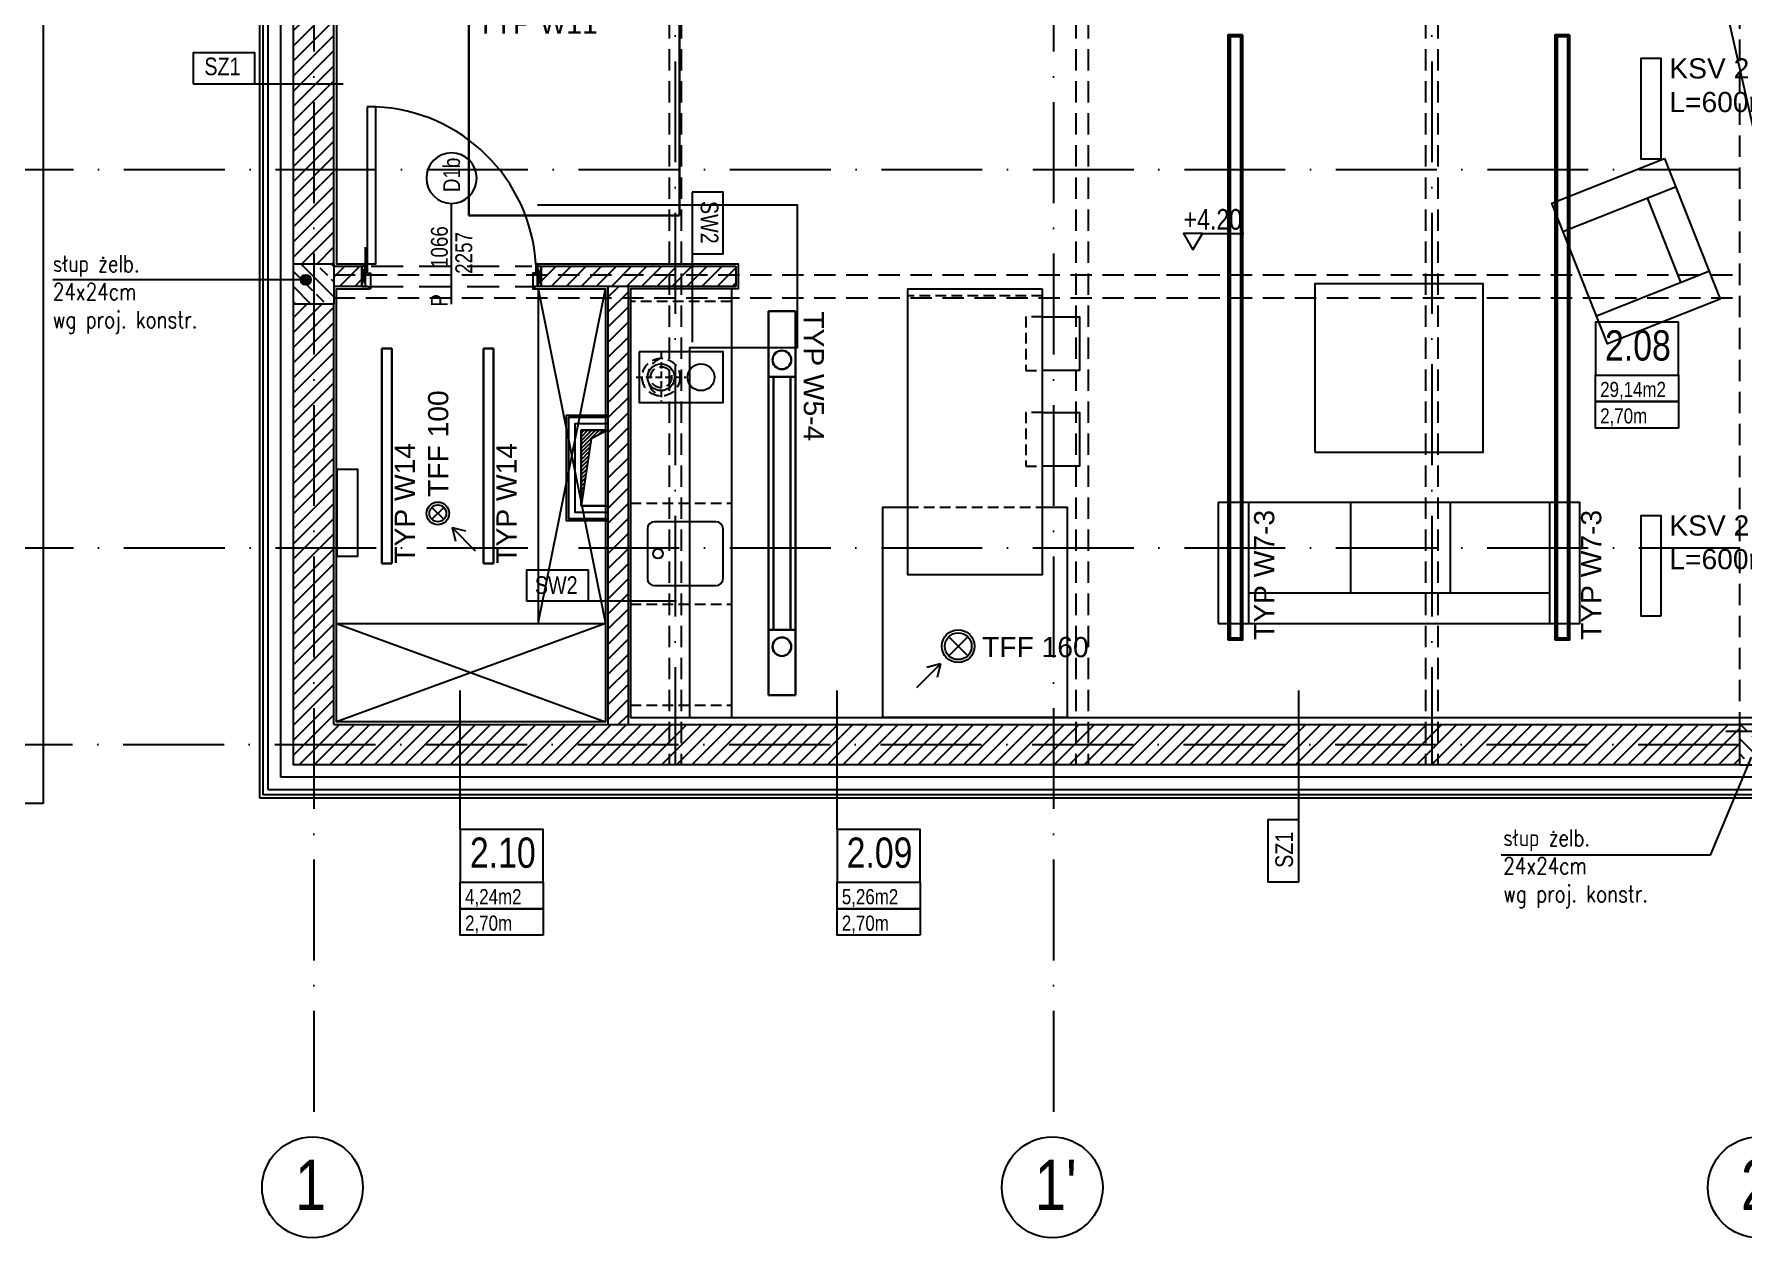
# Model space of a CAD drawing. Header units: millimetres. Extents: x 58205 to 122423, y 1055 to 94479.
# Drawn here: x 68679 to 69696, y 5370 to 6086 of the extents above; entities that cross this region are included whole.
import ezdxf

# ---------------------------------------------------------------- set-up
doc = ezdxf.new("R2010")
doc.units = ezdxf.units.MM
for name, pattern in [('ACAD_ISO03W100', [30, 12, -18]), ('ACAD_ISO10W100', [18, 12, -3, 0, -3]), ('AUDIT_D_080509132939-0', [0]), ('HIDDEN', [9.525, 6.35, -3.175]), ('HIDDENX2', [19.05, 12.7, -6.35])]:
    doc.linetypes.add(name, pattern=pattern)
doc.layers.add('$ oświetlenie $', color=30, linetype='Continuous', lineweight=30)
for name, color, linetype in [('+48_ARMATURA', 251, 'Continuous'), ('+48_HACZE', 253, 'Continuous'), ('+48_KOTY', 3, 'Continuous'), ('+48_MEBLE', 251, 'Continuous'), ('+48_OKAP', 210, 'Continuous'), ('+48_OPISY', 3, 'Continuous'), ('+48_OPISY T', 3, 'Continuous'), ('+48_OPISY_POM', 3, 'Continuous'), ('+48_OPISY_STOLARKA', 3, 'Continuous'), ('+48_OPISY_ŚCIAN', 3, 'Continuous'), ('+48_OSIE', 8, 'Continuous'), ('+48_PODCIĄG', 4, 'ACAD_ISO03W100'), ('+48_PRZEBICIA', 143, 'Continuous'), ('+48_SCIANY', 1, 'Continuous'), ('+48_SCIANY_DZIAŁOWE', 2, 'Continuous'), ('+48_STOLARKA_DRZWI', 3, 'Continuous'), ('+48_TYNKI', 252, 'Continuous'), ('+48_WENTYLACJA', 2, 'Continuous'), ('+48_WEŁNA', 252, 'Continuous'), ('+48_WIDOK', 5, 'Continuous'), ('+48_ŚCIANY_GK', 42, 'Continuous'), ('+48_ŻELBET', 242, 'Continuous'), ('SCHODY_', 2, 'Continuous')]:
    doc.layers.add(name, color=color, linetype=linetype)
doc.styles.get("Standard").update_dxf_attribs({"font": 'ARIAL.TTF'})
doc.styles.add('WRP_ARIAL', font='ARIAL.TTF', dxfattribs={"width": 0.8})
doc.linetypes.add('BATTING', pattern='A,0.00254,-2.54,[134,ltypeshp.shx,S=2.54,R=0,X=-2.54,Y=0],-5.08,[134,ltypeshp.shx,S=2.54,R=180,X=2.54,Y=0],-2.54', length=10.16254)
doc.linetypes.add('ZIGZAG', pattern='A,0.00254,-5.08,[131,ltypeshp.shx,S=5.08,R=0,X=-5.08,Y=0],-10.16,[131,ltypeshp.shx,S=5.08,R=180,X=5.08,Y=0],-5.08', length=20.32254)

# ---------------------------------------------------------------- blocks, each defined once
blk = doc.blocks.new('SCIANA')
at = {"layer": '+48_OPISY_ŚCIAN', "ltscale": 5}
blk.add_line((-25, 0), (25, 0), dxfattribs=at)
blk.add_lwpolyline([(-60, 0), (-25, 0), (-25, 17.5), (-60, 17.5)], close=True, dxfattribs=at)
at = {"layer": '+48_OPISY_ŚCIAN', "ltscale": 5, "style": 'WRP_ARIAL', "width": 0.8}
blk.add_attdef('TYP', (-53.56, 4.8), '', height=10, dxfattribs=at)
blk = doc.blocks.new('OZN_OSI')
at = {"layer": '+48_OSIE', "linetype": 'Continuous', "ltscale": 5}
blk.add_circle((0, -30), 30, dxfattribs=at)
at = {"layer": '+48_OSIE', "linetype": 'Continuous', "ltscale": 5, "style": 'WRP_ARIAL', "width": 0.8}
blk.add_attdef('NR', (-23.3, -43.5), '', height=30, dxfattribs=at)
blk = doc.blocks.new('OPISY_POM_METKA')
at = {"layer": '+48_OPISY_POM', "ltscale": 5}
for points in [[(0, -70), (109.7, -70), (109.7, 0), (0, 0)], [(109.7, -105), (0, -105), (0, -70), (109.7, -70)]]:
    blk.add_lwpolyline(points, close=True, dxfattribs=at)
at = {"layer": '+48_OPISY_POM'}
blk.add_lwpolyline([(109.7, -140), (0, -140), (0, -105), (109.7, -105)], close=True, dxfattribs=at)
at = {"layer": '+48_OPISY_POM', "ltscale": 5, "style": 'WRP_ARIAL', "width": 0.8}
for tag, p, height in [('NRPOM', (25.8, -50.8), 40), ('POW', (6.4, -99), 20)]:
    blk.add_attdef(tag, p, '', height=height, dxfattribs=at)
at = {"layer": '+48_OPISY_POM', "style": 'WRP_ARIAL', "width": 0.8}
blk.add_attdef('H', (6.4, -134), '', height=20, dxfattribs=at)
blk = doc.blocks.new('koty')
at = {"layer": '+48_KOTY', "color": 3, "ltscale": 5}
blk.add_line((70403.15, 11224.99), (70423.15, 11224.99), dxfattribs=at)
blk.add_lwpolyline([(70398.6, 11217.11), (70403.15, 11224.99), (70394.05, 11224.99)], close=True, dxfattribs=at)
at = {"layer": '+48_KOTY', "color": 3, "style": 'WRP_ARIAL', "width": 0.8}
blk.add_attdef('POZIOM', (70403.19, 11226.78), '', height=10, dxfattribs=at)
blk = doc.blocks.new('OPIS_STOLARKA')
at = {"layer": '+48_OPISY_STOLARKA'}
blk.add_line((0, 30), (0, -30), dxfattribs=at)
at = {"layer": '+48_STOLARKA_DRZWI'}
blk.add_circle((0, -45), 15, dxfattribs=at)
at = {"layer": '+48_OPISY_STOLARKA', "style": 'WRP_ARIAL', "width": 0.8}
for tag, p in [('SZER', (-2.3, -15.9)), ('WYS', (14.3, -13.6)), ('OZN', (5, -51.3))]:
    blk.add_attdef(tag, p, '', height=10, rotation=90, dxfattribs=at)
blk = doc.blocks.new('TYP W11')
at = {"layer": '$ oświetlenie $', "ltscale": 0.15}
for p, q in [((-62.65, 92.45), (-62.65, -32.85)), ((62.65, 92.45), (-62.65, 92.45)), ((62.65, -32.85), (62.65, 92.45)), ((-62.65, -32.85), (62.65, -32.85))]:
    blk.add_line(p, q, dxfattribs=at)
at = {"layer": '$ oświetlenie $', "ltscale": 0.15, "insert": (-57.65, 87.45), "char_height": 12, "width": 397.1992, "attachment_point": 1}
blk.add_mtext('TYP W11', dxfattribs=at)
blk = doc.blocks.new('TYP W14')
at = {"layer": '$ oświetlenie $', "ltscale": 0.15}
for p, q in [((-64, 6), (64, 6)), ((-64, 0), (-64, 6)), ((64, 0), (-64, 0)), ((64, 6), (64, 0))]:
    blk.add_line(p, q, dxfattribs=at)
at = {"layer": '$ oświetlenie $', "ltscale": 0.15, "insert": (-64, -1.7), "char_height": 12, "width": 397.199, "attachment_point": 1}
blk.add_mtext('TYP W14', dxfattribs=at)
blk = doc.blocks.new('TYP W5-4')
at = {"layer": '$ oświetlenie $', "ltscale": 0.15}
for p, q in [((0, 114.2), (16, 114.2)), ((0, 114.2), (0, -114.2)), ((16, -114.2), (16, 114.2)), ((0, 75.2), (16, 75.2)), ((0, -75.2), (16, -75.2)), ((0, -114.2), (16, -114.2))]:
    blk.add_line(p, q, dxfattribs=at)
at = {"layer": '$ oświetlenie $', "color": 4, "ltscale": 0.15}
for p, q in [((3, -75.2), (3, 75.2)), ((13, 75.2), (3, 75.2)), ((13, -75.2), (13, 75.2)), ((13, -75.2), (3, -75.2))]:
    blk.add_line(p, q, dxfattribs=at)
at = {"layer": '$ oświetlenie $', "ltscale": 0.15}
for centre in [(8, 85.3), (8, -85.3)]:
    blk.add_circle(centre, 5.55, dxfattribs=at)
at = {"layer": '$ oświetlenie $', "ltscale": 0.15, "insert": (33, 114.2), "char_height": 12, "width": 397.199, "attachment_point": 1, "rotation": 270}
blk.add_mtext('TYP W5-4', dxfattribs=at)

msp = doc.modelspace()

# ---------------------------------------------------------------- hatches: boundary and pattern name
at = {"layer": '+48_HACZE'}
h = msp.add_hatch(dxfattribs=at)
h.set_pattern_fill('ANSI31', color=256, scale=2, angle=180, style=0)
h.paths.add_polyline_path([(68845.484, 6187.042), (68833.484, 6187.042), (68833.484, 6005.758), (68845.484, 6005.758)])
h.paths.add_polyline_path([(68857.484, 6187.042), (68845.484, 6187.042), (68845.484, 6005.758), (68857.484, 6005.758)])
h.paths.add_polyline_path([(68857.484, 6005.758), (68845.484, 6005.758), (68845.484, 5949.758), (68857.484, 5949.758)])
h.paths.add_polyline_path([(68845.484, 6005.758), (68833.484, 6005.758), (68833.484, 5949.758), (68845.484, 5949.758)])
at = {"layer": '+48_HACZE', "linetype": 'AUDIT_D_080509132939-0'}
h = msp.add_hatch(dxfattribs=at)
h.set_pattern_fill('ANSI33', color=256, scale=2, angle=90, style=0)
h.paths.add_polyline_path([(68833.484, 5949.758), (68857.484, 5949.758), (68857.484, 5925.758), (68833.484, 5925.758)])
at = {"layer": '+48_HACZE'}
h = msp.add_hatch(dxfattribs=at)
h.set_pattern_fill('ANSI31', color=256, scale=2, angle=180, style=0)
h.paths.add_polyline_path([(68874.184, 5936.258), (68874.184, 5948.258), (68857.484, 5948.258), (68857.484, 5936.258)])
h = msp.add_hatch(dxfattribs=at)
h.set_pattern_fill('ANSI31', color=256, scale=2, angle=180, style=0)
h.paths.add_polyline_path([(68980.784, 5948.258), (68980.784, 5936.258), (69096.484, 5936.258), (69096.484, 5948.258)])
h = msp.add_hatch(dxfattribs=at)
h.set_pattern_fill('ANSI31', color=256, scale=2, angle=180, style=0)
h.set_pattern_definition([(225, (69900.9836, 10986.217), (4.490128, -4.490128), [])])
h.paths.add_polyline_path([(69032.484, 5795.758), (69020.484, 5795.758), (69020.484, 5675.258), (69032.484, 5675.258)])
h.paths.add_polyline_path([(69032.484, 5936.12), (69020.484, 5936.12), (69020.484, 5795.758), (69032.484, 5795.758)])
h = msp.add_hatch(dxfattribs=at)
h.set_pattern_fill('ANSI31', color=256, scale=2, angle=180, style=0)
h.paths.add_polyline_path([(69693.484, 5651.758), (69693.484, 5675.758), (68857.484, 5675.758), (68857.484, 5925.758), (68833.484, 5925.758), (68833.484, 5651.758)])
at = {"layer": '+48_HACZE', "linetype": 'AUDIT_D_080509132939-0'}
h = msp.add_hatch(dxfattribs=at)
h.set_pattern_fill('ANSI33', color=256, scale=2, angle=90, style=0)
h.set_pattern_definition([(135, (-1.5, 0), (-8.9802561, -8.9802561), []), (135, (-1.5, 8.98), (-8.9802561, -8.9802561), [6.35, -3.175])])
h.paths.add_polyline_path([(69693.484, 5651.758), (69717.484, 5651.758), (69717.484, 5675.758), (69693.484, 5675.758)])
at = {"layer": '+48_OPISY T'}
h = msp.add_hatch(color=256, dxfattribs=at)
edge = h.paths.add_edge_path()
edge.add_arc((68840.821, 5940.185), 3, 0, 360)
at = {"layer": '+48_PRZEBICIA'}
h = msp.add_hatch(dxfattribs=at)
h.set_pattern_fill('ANSI31', color=256, scale=0.5, style=0)
h.set_pattern_definition([(45, (-16, -5e-12), (-1.122532015, 1.122532015), [])])
h.paths.add_polyline_path([(69010.498, 5845.641), (69020.484, 5850.758), (69004.484, 5850.758), (69004.484, 5805.758)])

# ---------------------------------------------------------------- linework, layer by layer
at = {"layer": '$ oświetlenie $', "ltscale": 0.15}
for points in [[(69397.984, 6086.008), (69389.484, 6086.008), (69389.484, 5726.008), (69397.984, 5726.008), (69397.984, 6086.008)], [(69592.484, 6086.008), (69583.984, 6086.008), (69583.984, 5726.008), (69592.484, 5726.008), (69592.484, 6086.008)]]:
    msp.add_lwpolyline(points, dxfattribs=at)
for points in [[(69396.884, 6084.908), (69390.584, 6084.908), (69390.584, 5727.108), (69396.884, 5727.108)], [(69591.384, 6084.908), (69585.084, 6084.908), (69585.084, 5727.108), (69591.384, 5727.108)]]:
    msp.add_lwpolyline(points, close=True, dxfattribs=at)
at = {"layer": '+48_ARMATURA'}
for p, q in [((69588.537, 5969.033), (69655.467, 5995.573)), ((69658.639, 5938.74), (69638.734, 5988.938)), ((69608.442, 5918.835), (69675.372, 5945.375)), ((69401.396, 5807.758), (69401.396, 5735.758)), ((69462.22, 5807.758), (69462.22, 5753.758)), ((69521.396, 5807.758), (69521.396, 5753.758)), ((69580.572, 5807.758), (69580.572, 5735.758)), ((69580.572, 5753.758), (69401.396, 5753.758)), ((69384.714, 5731.258), (69384.714, 5731.258))]:
    msp.add_line(p, q, dxfattribs=at)
for points in [[(69648.832, 6012.305), (69682.007, 5928.643), (69615.077, 5902.103), (69581.902, 5985.765)], [(69383.396, 5735.758), (69598.572, 5735.758), (69598.572, 5807.758), (69383.396, 5807.758)]]:
    msp.add_lwpolyline(points, close=True, dxfattribs=at)
at = {"layer": '+48_MEBLE'}
for p, q in [((68684.484, 7304.758), (68684.484, 5628.758)), ((68978.984, 5934.758), (69018.984, 5735.758)), ((68978.984, 5735.758), (69018.984, 5934.758)), ((69093.984, 5934.758), (69093.984, 5679.758)), ((68858.984, 5735.758), (69018.984, 5735.758)), ((68684.484, 5628.758), (68664.484, 5628.758))]:
    msp.add_line(p, q, dxfattribs=at)
for points in [[(69440.984, 5837.758), (69540.984, 5837.758), (69540.984, 5937.758), (69440.984, 5937.758), (69440.984, 5837.758)], [(68978.984, 5934.758), (68978.984, 5735.758)], [(69278.834, 5918.258), (69300.999, 5918.258), (69300.999, 5886.258), (69278.834, 5886.258)], [(69038.984, 5897.258), (69038.984, 5867.258), (69088.984, 5867.258), (69088.984, 5897.258), (69038.984, 5897.258)], [(69278.834, 5861.258), (69300.999, 5861.258), (69300.999, 5829.258), (69278.834, 5829.258)], [(69278.834, 5804.858), (69293.684, 5804.858), (69293.684, 5679.758), (69183.984, 5679.758), (69183.984, 5804.858), (69198.834, 5804.858)], [(68858.984, 5735.758), (69018.984, 5677.258)], [(69018.984, 5735.758), (68858.984, 5677.258)]]:
    msp.add_lwpolyline(points, dxfattribs=at)
msp.add_lwpolyline([(69278.834, 5934.758), (69278.834, 5764.758), (69198.834, 5764.758), (69198.834, 5934.758)], close=True, dxfattribs=at)
msp.add_lwpolyline([(69088.984, 5762.584), (69088.984, 5792.013, 0.41421356), (69084.698, 5796.298), (69048.269, 5796.298, 0.41421356), (69043.984, 5792.013), (69043.984, 5762.584, 0.41421356), (69048.269, 5758.298), (69084.698, 5758.298, 0.41421356)], format="xyb", close=True, dxfattribs=at)
for centre, radius in [((69052.101, 5882.258), 8), ((69075.866, 5882.258), 8), ((69050.262, 5777.298), 2.961)]:
    msp.add_circle(centre, radius, dxfattribs=at)
at = {"layer": '+48_OKAP', "linetype": 'HIDDENX2', "ltscale": 0.5}
msp.add_circle((69052.101, 5882.258), 6.25, dxfattribs=at)
at = {"layer": '+48_OPISY'}
for p, q in [((68840.821, 5940.185), (68690.349, 5940.185)), ((69676.203, 5598.019), (69551.747, 5598.019))]:
    msp.add_line(p, q, dxfattribs=at)
for points in [[(69439.562, 6101.236), (69685.565, 6101.236), (69705.484, 6013.708)], [(69676.203, 5598.019), (69700.659, 5656.307)]]:
    msp.add_lwpolyline(points, dxfattribs=at)
at = {"layer": '+48_OPISY T'}
msp.add_circle((68840.821, 5940.185), 3, dxfattribs=at)
at = {"layer": '+48_OPISY_POM'}
for points in [[(68932.684, 5613.307), (68932.684, 5695.812)], [(69156.75, 5613.307), (69156.75, 5695.812)]]:
    msp.add_lwpolyline(points, dxfattribs=at)
at = {"layer": '+48_OPISY_ŚCIAN'}
for points in [[(69431.393, 5671.406), (69431.393, 5695.905)], [(69724.457, 5671.443), (69685.412, 5671.443)]]:
    msp.add_lwpolyline(points, dxfattribs=at)
at = {"layer": '+48_OSIE', "linetype": 'ACAD_ISO10W100', "ltscale": 5}
for p, q in [((68845.484, 8208.258), (68845.484, 5430.307)), ((69285.484, 8208.258), (69285.484, 5430.307)), ((69060.484, 6610.758), (69060.484, 5651.758)), ((69510.484, 6610.758), (69510.484, 5651.758)), ((68101.946, 6005.758), (71564.484, 6005.758)), ((68101.931, 5780.758), (71564.484, 5780.758)), ((68101.502, 5663.758), (71564.484, 5663.758))]:
    msp.add_line(p, q, dxfattribs=at)
at = {"layer": '+48_PODCIĄG', "linetype": 'HIDDEN', "ltscale": 2}
for p, q in [((69693.484, 7835.758), (69693.484, 5675.758)), ((69056.834, 6610.758), (69056.834, 5651.758)), ((69064.134, 6610.758), (69064.134, 5651.758)), ((69298.834, 6610.758), (69298.834, 5651.758)), ((69306.134, 6610.758), (69306.134, 5651.758)), ((69506.834, 6610.758), (69506.834, 5651.758)), ((69514.134, 6610.758), (69514.134, 5651.758)), ((68857.484, 5943.108), (69693.484, 5943.108)), ((68857.484, 5929.408), (69693.484, 5929.408))]:
    msp.add_line(p, q, dxfattribs=at)
at = {"layer": '+48_PRZEBICIA', "linetype": 'HIDDENX2', "ltscale": 0.3}
for p, q in [((69052.101, 5897.008), (69052.101, 5867.508)), ((69037.351, 5882.258), (69066.851, 5882.258))]:
    msp.add_line(p, q, dxfattribs=at)
at = {"layer": '+48_PRZEBICIA'}
msp.add_lwpolyline([(69020.484, 5850.758), (69020.484, 5805.758), (69004.484, 5805.758), (69004.484, 5850.758)], close=True, dxfattribs=at)
msp.add_lwpolyline([(69020.484, 5850.758), (69010.498, 5845.641), (69004.484, 5805.758)], dxfattribs=at)
at = {"layer": '+48_PRZEBICIA', "linetype": 'HIDDEN'}
msp.add_circle((69052.101, 5882.258), 11.25, dxfattribs=at)
msp.add_arc((69055.958, 5882.258), 11.893, 108.924644, 251.075356, dxfattribs=at)
at = {"layer": '+48_SCIANY'}
for p, q in [((68857.484, 5949.758), (68857.484, 6477.259)), ((68857.484, 5948.258), (68874.184, 5948.258)), ((68980.784, 5948.258), (69096.484, 5948.258)), ((69032.484, 5936.258), (69032.484, 5675.758)), ((68857.484, 5675.758), (68857.484, 5925.758))]:
    msp.add_line(p, q, dxfattribs=at)
at = {"layer": '+48_SCIANY', "ltscale": 2}
for points in [[(68833.484, 5949.758), (68833.484, 6477.259)], [(68857.484, 5675.758), (69693.484, 5675.758), (69693.484, 5651.758), (68833.484, 5651.758), (68833.484, 5925.758)]]:
    msp.add_lwpolyline(points, dxfattribs=at)
at = {"layer": '+48_SCIANY'}
msp.add_lwpolyline([(68833.484, 5949.758), (68857.484, 5949.758), (68857.484, 5925.758), (68833.484, 5925.758)], close=True, dxfattribs=at)
for points in [[(68874.184, 5948.258), (68874.184, 5936.258)], [(68874.184, 5936.258), (68874.184, 5948.258)], [(68980.784, 5948.258), (68980.784, 5936.258)], [(69096.484, 5948.258), (69096.484, 5936.258)], [(68877.484, 5936.258), (68857.484, 5936.258)], [(69096.484, 5936.258), (68980.784, 5936.258)], [(69020.484, 5936.258), (69020.484, 5675.758)], [(69032.484, 5924.12), (69032.484, 5675.758)]]:
    msp.add_lwpolyline(points, dxfattribs=at)
at = {"layer": '+48_SCIANY_DZIAŁOWE', "linetype": 'Continuous'}
for p, q in [((68874.184, 5948.258), (68876.384, 5936.258)), ((68874.184, 5936.258), (68876.384, 5948.258)), ((68980.784, 5948.258), (68978.584, 5936.258)), ((68980.784, 5936.258), (68978.584, 5948.258))]:
    msp.add_line(p, q, dxfattribs=at)
at = {"layer": '+48_STOLARKA_DRZWI'}
for p, q in [((68876.384, 5949.758), (68876.384, 5948.258)), ((68978.584, 5949.758), (68978.584, 5948.258))]:
    msp.add_line(p, q, dxfattribs=at)
for points in [[(68877.384, 6043.108), (68877.384, 5949.758), (68882.384, 5949.758), (68882.384, 6043.108)], [(68874.184, 5936.258), (68876.384, 5936.258), (68876.384, 5948.258), (68874.184, 5948.258)], [(68980.784, 5936.258), (68978.584, 5936.258), (68978.584, 5948.258), (68980.784, 5948.258)]]:
    msp.add_lwpolyline(points, close=True, dxfattribs=at)
for points in [[(68876.384, 5949.758), (68877.384, 5949.758), (68877.384, 5944.108), (68879.184, 5944.108), (68879.184, 5934.758), (68878.184, 5934.758)], [(68978.584, 5949.758), (68977.584, 5949.758), (68977.584, 5944.108), (68975.784, 5944.108), (68975.784, 5934.758), (68976.784, 5934.758)], [(68876.384, 5936.258), (68878.184, 5936.258), (68878.184, 5934.758)], [(68978.584, 5936.258), (68976.784, 5936.258), (68976.784, 5934.758)]]:
    msp.add_lwpolyline(points, dxfattribs=at)
msp.add_arc((68878.085, 5943.523), 99.679, 3.442784, 87.528308, dxfattribs=at)
at = {"layer": '+48_TYNKI', "ltscale": 0.15}
for points in [[(68878.184, 6132.258), (68858.984, 6132.258), (68858.984, 5949.758), (68876.384, 5949.758)], [(68978.584, 5984.758), (69132.984, 5984.758), (69132.984, 5899.758), (69068.984, 5899.758), (69068.984, 5679.758)], [(68978.584, 5949.758), (69097.984, 5949.758), (69097.984, 5934.758), (69033.984, 5934.758), (69033.984, 5679.758)], [(68976.784, 5934.758), (69018.984, 5934.758), (69018.984, 5677.258), (68858.984, 5677.258), (68858.984, 5934.758), (68878.184, 5934.758)], [(69033.984, 5679.758), (69724.984, 5679.758)]]:
    msp.add_lwpolyline(points, dxfattribs=at)
at = {"layer": '+48_WENTYLACJA', "color": 2}
for p, q in [((68915.768, 5797.731), (68922.839, 5804.802)), ((68922.839, 5797.731), (68915.768, 5804.802)), ((68927.768, 5792.802), (68935.768, 5790.802)), ((68941.768, 5778.802), (68927.768, 5792.802)), ((68927.768, 5792.802), (68929.768, 5784.802)), ((69223.177, 5716.602), (69234.49, 5727.915)), ((69234.49, 5716.602), (69223.177, 5727.915)), ((69204.248, 5697.673), (69218.248, 5711.673)), ((69218.248, 5711.673), (69210.248, 5709.673)), ((69218.248, 5711.673), (69216.248, 5703.673))]:
    msp.add_line(p, q, dxfattribs=at)
for points in [[(69646.834, 6011.966), (69635.134, 6011.966), (69635.134, 6071.966), (69646.834, 6071.966)], [(69646.834, 5740.051), (69635.134, 5740.051), (69635.134, 5800.051), (69646.834, 5800.051)]]:
    msp.add_lwpolyline(points, close=True, dxfattribs=at)
for centre, radius in [((68919.304, 5801.266), 6.75), ((68919.304, 5801.266), 5), ((69228.834, 5722.258), 9.75), ((69228.834, 5722.258), 8)]:
    msp.add_circle(centre, radius, dxfattribs=at)
at = {"layer": '+48_WEŁNA', "linetype": 'BATTING', "ltscale": 0.7}
for p, q in [((68825.984, 5644.258), (68825.984, 6485.758)), ((69724.984, 5644.258), (68825.984, 5644.258))]:
    msp.add_line(p, q, dxfattribs=at)
at = {"layer": '+48_WEŁNA', "linetype": 'ZIGZAG', "ltscale": 0.7}
msp.add_lwpolyline([(69020.484, 5854.509), (69000.734, 5854.509), (69000.734, 5802.008), (69020.484, 5802.008)], dxfattribs=at)
at = {"layer": '+48_WIDOK'}
for p, q in [((68818.484, 5636.758), (68818.484, 6485.758)), ((69770.484, 5631.758), (68813.484, 5631.758)), ((69732.484, 5636.758), (68818.484, 5636.758))]:
    msp.add_line(p, q, dxfattribs=at)
at = {"layer": '+48_WIDOK', "color": 251, "linetype": 'HIDDEN', "ltscale": 3}
for p, q in [((68879.684, 5948.258), (68975.284, 5948.258)), ((68879.684, 5936.258), (68975.284, 5936.258))]:
    msp.add_line(p, q, dxfattribs=at)
at = {"layer": '+48_WIDOK', "color": 2}
msp.add_line((69768.484, 5633.758), (68815.484, 5633.758), dxfattribs=at)
at = {"layer": '+48_WIDOK'}
msp.add_lwpolyline([(68813.484, 5631.758), (68813.484, 6487.758)], dxfattribs=at)
at = {"layer": '+48_WIDOK', "color": 2}
msp.add_lwpolyline([(68815.484, 5633.758), (68815.484, 6485.758)], dxfattribs=at)
at = {"layer": '+48_WIDOK', "ltscale": 0.15}
msp.add_lwpolyline([(68876.384, 5943.894), (68876.384, 5959.699)], dxfattribs=at)
at = {"layer": '+48_WIDOK', "color": 251, "linetype": 'HIDDEN'}
for points in [[(69093.984, 5927.258), (69033.984, 5927.258)], [(69278.834, 5930.758), (69198.834, 5930.758)], [(69278.834, 5918.258), (69268.999, 5918.258), (69268.999, 5886.258), (69278.834, 5886.258)], [(69278.834, 5861.258), (69268.999, 5861.258), (69268.999, 5829.258), (69278.834, 5829.258)], [(69033.984, 5807.258), (69093.984, 5807.258)], [(69198.834, 5804.858), (69278.834, 5804.858)], [(69033.984, 5747.258), (69093.984, 5747.258)], [(69033.984, 5687.258), (69093.984, 5687.258)]]:
    msp.add_lwpolyline(points, dxfattribs=at)
at = {"layer": '+48_WIDOK'}
msp.add_lwpolyline([(68859.484, 5827.618), (68871.484, 5827.618), (68871.484, 5775.618), (68859.484, 5775.618)], close=True, dxfattribs=at)
at = {"layer": '+48_ŚCIANY_GK'}
for points in [[(69020.484, 5859.509), (68995.734, 5859.509), (68995.734, 5797.008), (69020.484, 5797.008)], [(69020.484, 5858.259), (68996.984, 5858.259), (68996.984, 5798.258), (69020.484, 5798.258)], [(69020.484, 5850.759), (69004.484, 5850.759), (69004.484, 5805.758), (69020.484, 5805.758)]]:
    msp.add_lwpolyline(points, dxfattribs=at)
at = {"layer": '+48_ŻELBET', "linetype": 'AUDIT_D_080509132939-0'}
msp.add_lwpolyline([(69693.484, 5651.758), (69717.484, 5651.758), (69717.484, 5675.758), (69693.484, 5675.758)], close=True, dxfattribs=at)

# ---------------------------------------------------------------- block references
at = {"layer": '$ oświetlenie $'}
for name, p in [('TYP W11', (69000.334, 6011.208)), ('TYP W5-4', (69115.984, 5807.258))]:
    msp.add_blockref(name, p, dxfattribs=at)
at = {"layer": '$ oświetlenie $', "rotation": 90}
for p in [(68891.984, 5835.358), (68952.492, 5835.358)]:
    msp.add_blockref('TYP W14', p, dxfattribs=at)
at = {"layer": '+48_KOTY'}
ref = msp.add_blockref('koty', (-17362.638, -7861.391), dxfattribs=dict(at, xscale=1.231999999701657, yscale=1.231999999697109, zscale=1.231999999697182))
ref.add_attrib('POZIOM', '+4.20', (69362.856, 5970.005), dxfattribs={"color": 3, "height": 12.32, "style": 'WRP_ARIAL', "width": 0.8})
at = {"layer": '+48_OPISY_POM'}
ref = msp.add_blockref('OPISY_POM_METKA', (69607.807, 5915.029), dxfattribs=dict(at, xscale=0.4499999999970896, yscale=0.4499999999998181, zscale=0.4499999999997158))
ref.add_attrib('H', '2,70m', (69610.666, 5854.74), dxfattribs={"height": 9, "style": 'WRP_ARIAL', "width": 0.8})
ref.add_attrib('NRPOM', '2.08', (69613.519, 5892.169), dxfattribs={"ltscale": 5, "height": 18, "style": 'WRP_ARIAL', "width": 0.8})
ref.add_attrib('POW', '29,14m2', (69610.666, 5870.49), dxfattribs={"ltscale": 5, "height": 9, "style": 'WRP_ARIAL', "width": 0.8})
ref = msp.add_blockref('OPISY_POM_METKA', (68932.684, 5613.307), dxfattribs=dict(at, xscale=0.4499999999970896, yscale=0.4499999999998181, zscale=0.4499999999997158))
ref.add_attrib('H', '2,70m', (68935.543, 5553.018), dxfattribs={"height": 9, "style": 'WRP_ARIAL', "width": 0.8})
ref.add_attrib('NRPOM', '2.10', (68938.396, 5590.446), dxfattribs={"ltscale": 5, "height": 18, "style": 'WRP_ARIAL', "width": 0.8})
ref.add_attrib('POW', '4,24m2', (68935.543, 5568.768), dxfattribs={"ltscale": 5, "height": 9, "style": 'WRP_ARIAL', "width": 0.8})
ref = msp.add_blockref('OPISY_POM_METKA', (69156.75, 5613.307), dxfattribs=dict(at, xscale=0.4499999999970896, yscale=0.4499999999998181, zscale=0.4499999999997158))
ref.add_attrib('H', '2,70m', (69159.609, 5553.018), dxfattribs={"height": 9, "style": 'WRP_ARIAL', "width": 0.8})
ref.add_attrib('NRPOM', '2.09', (69162.462, 5590.446), dxfattribs={"ltscale": 5, "height": 18, "style": 'WRP_ARIAL', "width": 0.8})
ref.add_attrib('POW', '5,26m2', (69159.609, 5568.768), dxfattribs={"ltscale": 5, "height": 9, "style": 'WRP_ARIAL', "width": 0.8})
at = {"layer": '+48_OPISY_STOLARKA'}
ref = msp.add_blockref('OPIS_STOLARKA', (68927.484, 5955.67), dxfattribs=dict(at, xscale=-1, rotation=180))
ref.add_attrib('SZER', 'P     1066', (68925.211, 5924.252), dxfattribs={"height": 10, "rotation": 90, "style": 'WRP_ARIAL', "width": 0.8})
ref.add_attrib('WYS', '2257', (68939.75, 5943.784), dxfattribs={"height": 10, "rotation": 90, "style": 'WRP_ARIAL', "width": 0.8})
ref.add_attrib('OZN', 'D1b', (68932.509, 5992.364), dxfattribs={"height": 10, "rotation": 90, "style": 'WRP_ARIAL', "width": 0.8})
at = {"layer": '+48_OPISY_ŚCIAN', "xscale": 1.049999999999272, "yscale": 1.049999999999955, "zscale": 1.05}
msp.add_blockref('SCIANA', (68836.702, 6056.841), dxfattribs=at).add_auto_attribs({'TYP': 'SZ1'})
at = {"layer": '+48_OPISY_ŚCIAN'}
ref = msp.add_blockref('SCIANA', (69070.613, 5929.392), dxfattribs=dict(at, xscale=1.049999999999955, yscale=1.049999999999955, zscale=1.05, rotation=270))
ref.add_attrib('TYP', 'SW2', (69075.653, 5987.12), dxfattribs={"ltscale": 5, "height": 10.5, "rotation": 270, "style": 'WRP_ARIAL', "width": 0.8})
ref = msp.add_blockref('SCIANA', (69035.119, 5749.166), dxfattribs=dict(at, xscale=1.049999999999272, yscale=1.049999999999955, zscale=1.05))
ref.add_attrib('TYP', 'SW2', (68977.033, 5753.329), dxfattribs={"ltscale": 5, "height": 10.5, "style": 'WRP_ARIAL', "width": 0.8})
ref = msp.add_blockref('SCIANA', (69431.393, 5645.156), dxfattribs=dict(at, xscale=1.049999999999955, yscale=1.049999999999955, zscale=1.05, rotation=90))
ref.add_attrib('TYP', 'SZ1', (69427.948, 5590.393), dxfattribs={"ltscale": 5, "height": 10.5, "rotation": 90, "style": 'WRP_ARIAL', "width": 0.8})
at = {"layer": 'SCHODY_'}
ref = msp.add_blockref('OZN_OSI', (68844.764, 5430.315), dxfattribs=at)
ref.add_attrib('NR', '1', (68834.294, 5386.774), dxfattribs={"layer": '+48_OSIE', "linetype": 'Continuous', "ltscale": 5, "height": 30, "style": 'WRP_ARIAL', "width": 0.8})
ref = msp.add_blockref('OZN_OSI', (69284.764, 5430.315), dxfattribs=at)
ref.add_attrib('NR', "1'", (69274.294, 5386.774), dxfattribs={"layer": '+48_OSIE', "linetype": 'Continuous', "ltscale": 5, "height": 30, "style": 'WRP_ARIAL', "width": 0.8})
ref = msp.add_blockref('OZN_OSI', (69704.764, 5430.315), dxfattribs=at)
ref.add_attrib('NR', '2', (69694.294, 5386.774), dxfattribs={"layer": '+48_OSIE', "linetype": 'Continuous', "ltscale": 5, "height": 30, "style": 'WRP_ARIAL', "width": 0.8})

# ---------------------------------------------------------------- texts
at = {"layer": '$ oświetlenie $', "ltscale": 0.15, "char_height": 12, "width": 397.19916, "attachment_point": 1, "rotation": 90}
for insert in [(69404.816, 5726.008), (69599.316, 5726.008)]:
    msp.add_mtext('TYP W7-3', dxfattribs=dict(at, insert=insert))
at = {"layer": '+48_OPISY', "char_height": 10, "width": 235.93626, "attachment_point": 1, "style": 'WRP_ARIAL'}
for insert in [(68690.349, 5954.839), (69553.061, 5613.307)]:
    msp.add_mtext('{\\Fromans|c238;słup żelb. \\P24x24cm \\Pwg proj. konstr.}', dxfattribs=dict(at, insert=insert))
at = {"layer": '+48_WENTYLACJA', "color": 2, "char_height": 12, "width": 397.19916, "attachment_point": 1}
for s, insert in [('KSV 2\\PL=600mm', (69651.834, 6071.966)), ('KSV 2\\PL=600mm', (69651.834, 5800.051)), ('TFF 160', (69243.086, 5727.744))]:
    msp.add_mtext(s, dxfattribs=dict(at, insert=insert))
at = {"layer": '+48_WENTYLACJA', "color": 2, "insert": (68913.519, 5811.094), "char_height": 12, "width": 397.19916, "attachment_point": 1, "rotation": 90}
msp.add_mtext('TFF 100', dxfattribs=at)

doc.saveas('drawing.dxf')
